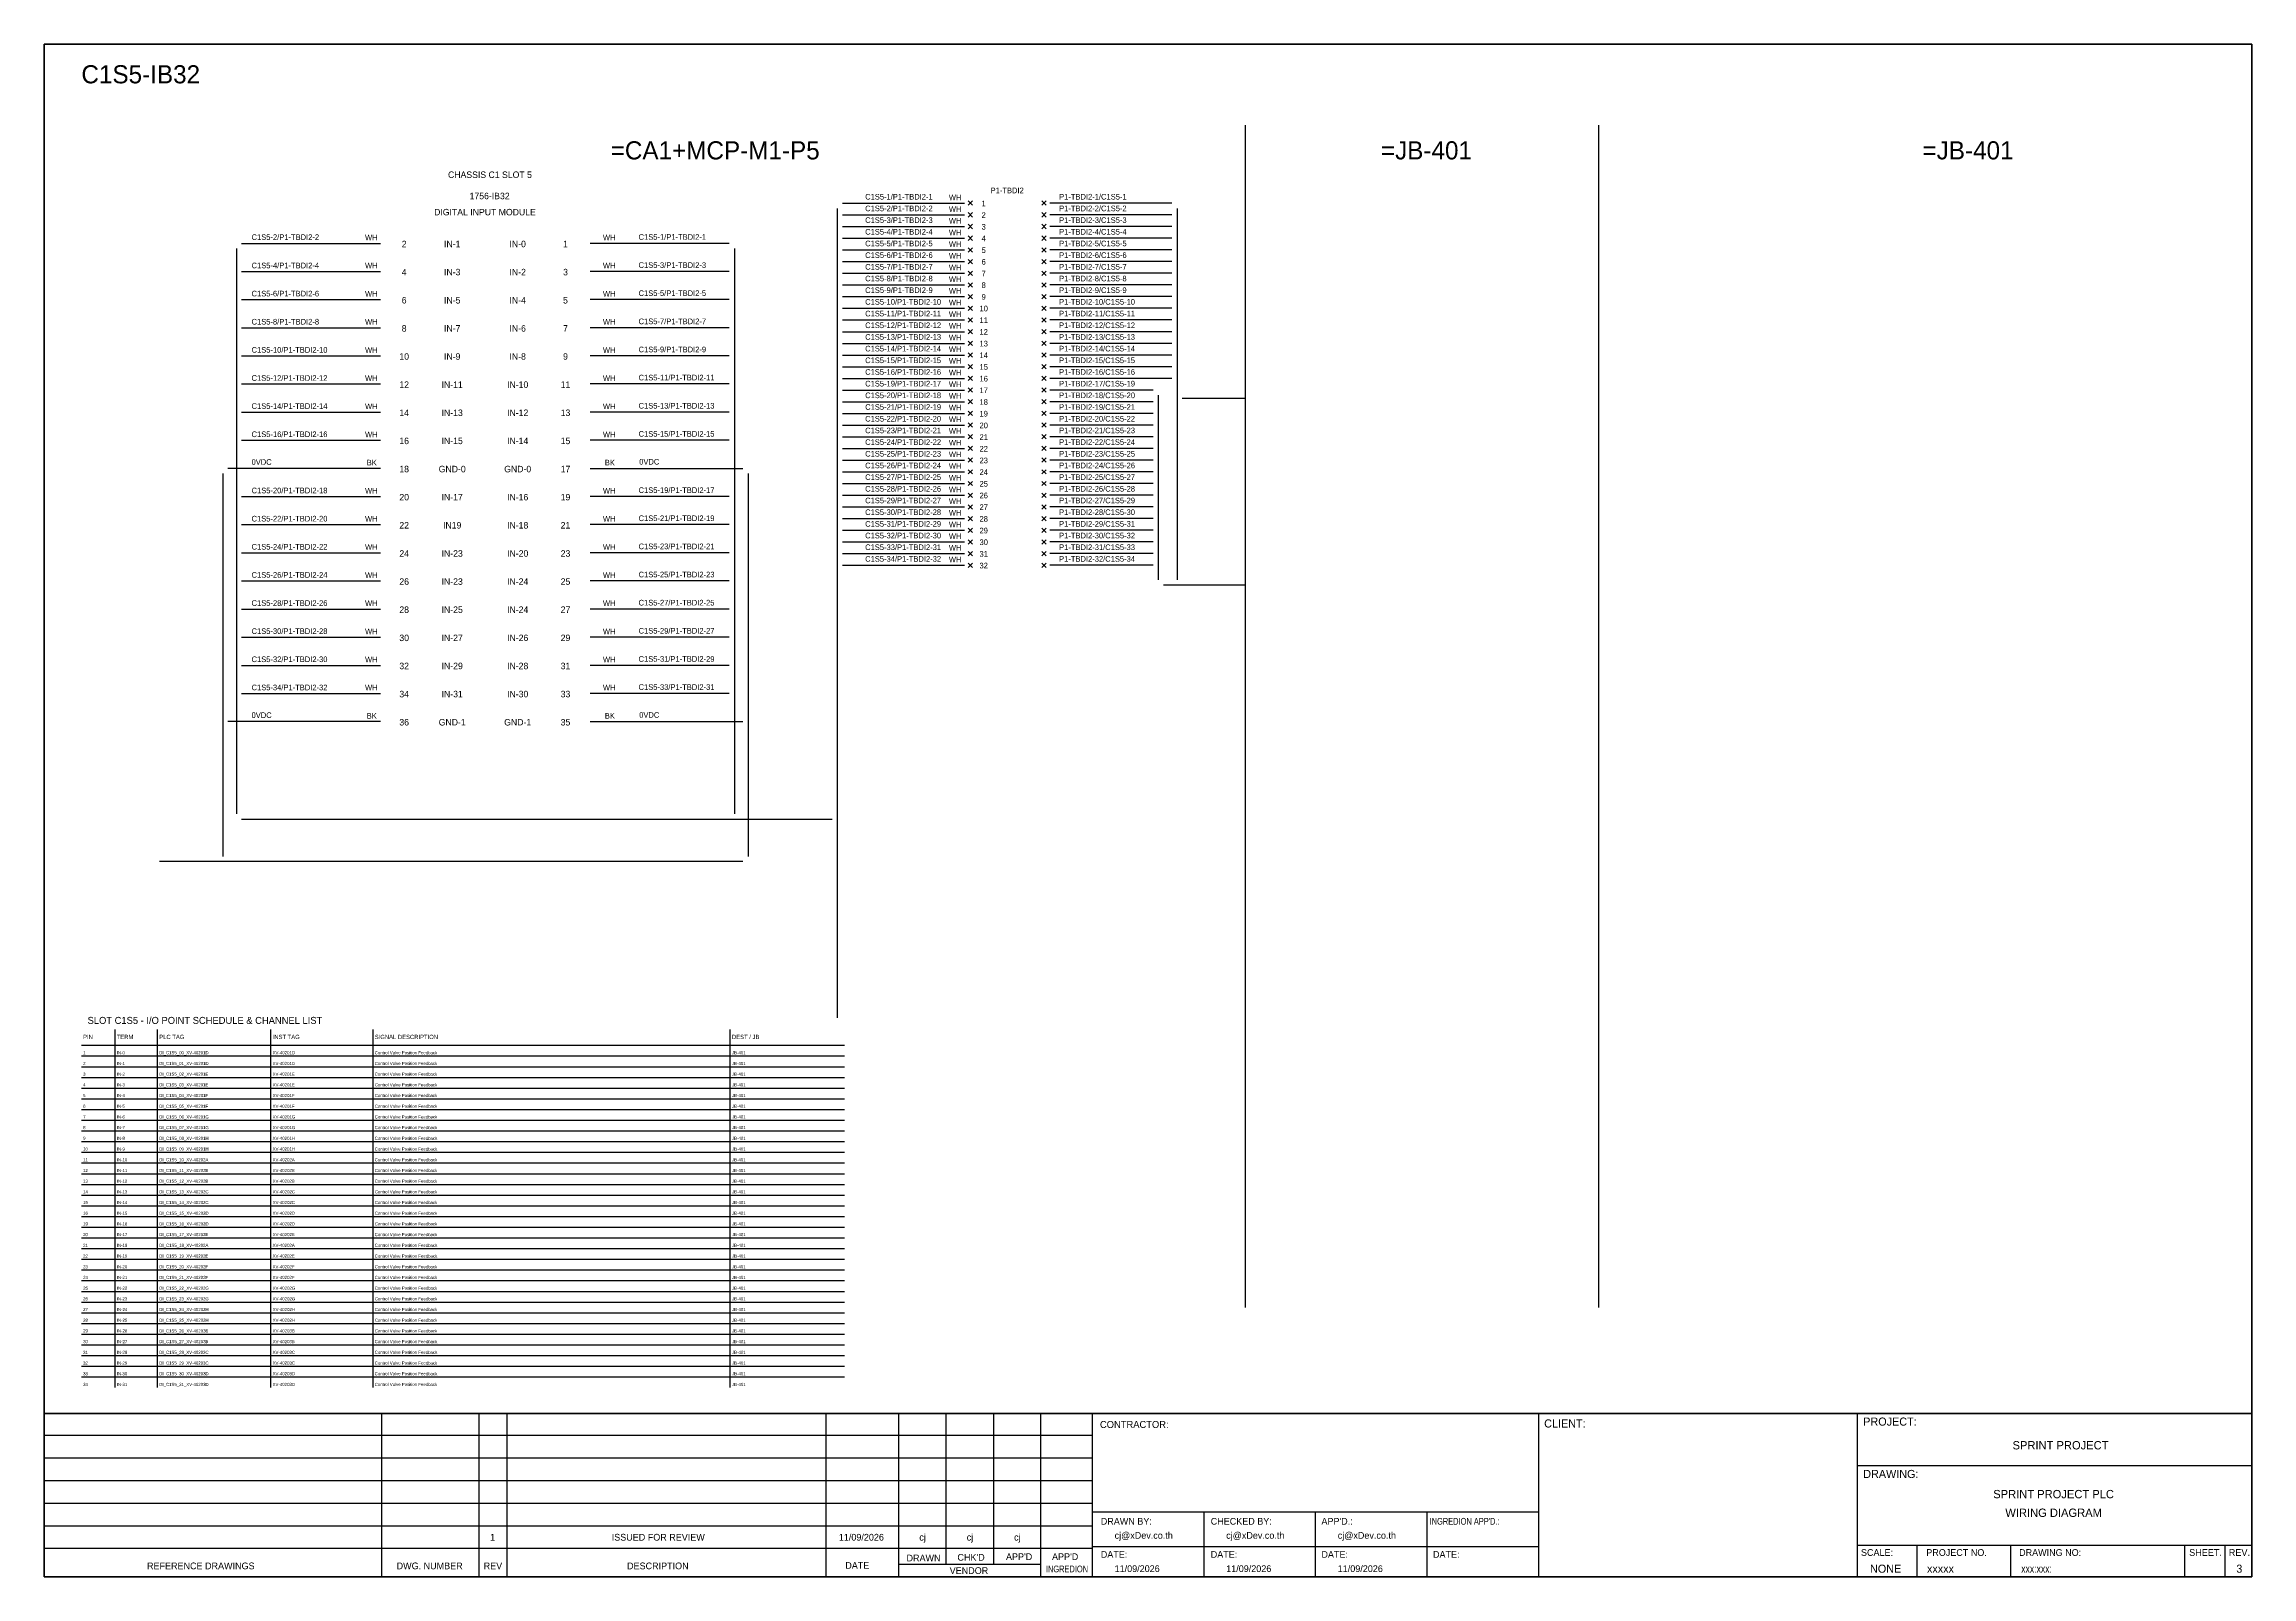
# Model space of a CAD drawing. Header units: metres. Extents: x 0 to 20667, y -39055 to 2704.
# Drawn here: x 12580 to 16473, y -3004 to -300 of the extents above; entities that cross this region are included whole.
import ezdxf
from ezdxf.enums import TextEntityAlignment as Align

# ---------------------------------------------------------------- set-up
doc = ezdxf.new("R2010")
doc.units = ezdxf.units.M

msp = doc.modelspace()

# ---------------------------------------------------------------- linework, layer by layer
at = {"color": 1, "ltscale": 25.4}
for p, q in [((14217.1, -576.7), (14209.5, -584.4)), ((14209.5, -576.7), (14217.1, -584.4)), ((14339.2, -576.7), (14346.9, -584.4)), ((14346.9, -576.7), (14339.2, -584.4)), ((14217.1, -597.3), (14209.5, -605)), ((14209.5, -597.3), (14217.1, -605)), ((14217.1, -617.9), (14209.5, -625.6)), ((14209.5, -617.9), (14217.1, -625.6)), ((14339.2, -597.3), (14346.9, -605)), ((14346.9, -597.3), (14339.2, -605)), ((14339.2, -617.9), (14346.9, -625.6)), ((14346.9, -617.9), (14339.2, -625.6)), ((14217.1, -638.5), (14209.5, -646.2)), ((14209.5, -638.5), (14217.1, -646.2)), ((14217.1, -659.1), (14209.5, -666.8)), ((14209.5, -659.1), (14217.1, -666.8)), ((14339.2, -638.5), (14346.9, -646.2)), ((14346.9, -638.5), (14339.2, -646.2)), ((14339.2, -659.1), (14346.9, -666.8)), ((14346.9, -659.1), (14339.2, -666.8)), ((14217.1, -679.7), (14209.5, -687.4)), ((14209.5, -679.7), (14217.1, -687.4)), ((14217.1, -700.4), (14209.5, -708)), ((14209.5, -700.4), (14217.1, -708)), ((14339.2, -679.7), (14346.9, -687.4)), ((14346.9, -679.7), (14339.2, -687.4)), ((14339.2, -700.4), (14346.9, -708)), ((14346.9, -700.4), (14339.2, -708)), ((14217.1, -721), (14209.5, -728.6)), ((14209.5, -721), (14217.1, -728.6)), ((14339.2, -721), (14346.9, -728.6)), ((14346.9, -721), (14339.2, -728.6)), ((14217.1, -741.6), (14209.5, -749.3)), ((14209.5, -741.6), (14217.1, -749.3)), ((14217.1, -762.2), (14209.5, -769.9)), ((14209.5, -762.2), (14217.1, -769.9)), ((14339.2, -741.6), (14346.9, -749.3)), ((14346.9, -741.6), (14339.2, -749.3)), ((14339.2, -762.2), (14346.9, -769.9)), ((14346.9, -762.2), (14339.2, -769.9)), ((14217.1, -782.8), (14209.5, -790.5)), ((14209.5, -782.8), (14217.1, -790.5)), ((14217.1, -803.4), (14209.5, -811.1)), ((14209.5, -803.4), (14217.1, -811.1)), ((14339.2, -782.8), (14346.9, -790.5)), ((14346.9, -782.8), (14339.2, -790.5)), ((14339.2, -803.4), (14346.9, -811.1)), ((14346.9, -803.4), (14339.2, -811.1)), ((14217.1, -824), (14209.5, -831.7)), ((14209.5, -824), (14217.1, -831.7)), ((14217.1, -844.6), (14209.5, -852.3)), ((14209.5, -844.6), (14217.1, -852.3)), ((14339.2, -824), (14346.9, -831.7)), ((14346.9, -824), (14339.2, -831.7)), ((14339.2, -844.6), (14346.9, -852.3)), ((14346.9, -844.6), (14339.2, -852.3)), ((14217.1, -865.3), (14209.5, -872.9)), ((14209.5, -865.3), (14217.1, -872.9)), ((14217.1, -885.9), (14209.5, -893.5)), ((14209.5, -885.9), (14217.1, -893.5)), ((14339.2, -865.3), (14346.9, -872.9)), ((14346.9, -865.3), (14339.2, -872.9)), ((14339.2, -885.9), (14346.9, -893.5)), ((14346.9, -885.9), (14339.2, -893.5)), ((14217.1, -906.5), (14209.5, -914.1)), ((14209.5, -906.5), (14217.1, -914.1)), ((14217.1, -927.1), (14209.5, -934.8)), ((14209.5, -927.1), (14217.1, -934.8)), ((14339.2, -906.5), (14346.9, -914.1)), ((14346.9, -906.5), (14339.2, -914.1)), ((14339.2, -927.1), (14346.9, -934.8)), ((14346.9, -927.1), (14339.2, -934.8)), ((14217.1, -947.7), (14209.5, -955.4)), ((14209.5, -947.7), (14217.1, -955.4)), ((14217.1, -968.3), (14209.5, -976)), ((14209.5, -968.3), (14217.1, -976)), ((14339.2, -947.7), (14346.9, -955.4)), ((14346.9, -947.7), (14339.2, -955.4)), ((14339.2, -968.3), (14346.9, -976)), ((14346.9, -968.3), (14339.2, -976)), ((14217.1, -988.9), (14209.5, -996.6)), ((14209.5, -988.9), (14217.1, -996.6)), ((14217.1, -1009.5), (14209.5, -1017.2)), ((14209.5, -1009.5), (14217.1, -1017.2)), ((14339.2, -988.9), (14346.9, -996.6)), ((14346.9, -988.9), (14339.2, -996.6)), ((14339.2, -1009.5), (14346.9, -1017.2)), ((14346.9, -1009.5), (14339.2, -1017.2)), ((14217.1, -1030.1), (14209.5, -1037.8)), ((14209.5, -1030.1), (14217.1, -1037.8)), ((14217.1, -1050.8), (14209.5, -1058.4)), ((14209.5, -1050.8), (14217.1, -1058.4)), ((14339.2, -1030.1), (14346.9, -1037.8)), ((14346.9, -1030.1), (14339.2, -1037.8)), ((14339.2, -1050.8), (14346.9, -1058.4)), ((14346.9, -1050.8), (14339.2, -1058.4)), ((14217.1, -1071.4), (14209.5, -1079)), ((14209.5, -1071.4), (14217.1, -1079)), ((14339.2, -1071.4), (14346.9, -1079)), ((14346.9, -1071.4), (14339.2, -1079)), ((14217.1, -1092), (14209.5, -1099.7)), ((14209.5, -1092), (14217.1, -1099.7)), ((14217.1, -1112.6), (14209.5, -1120.3)), ((14209.5, -1112.6), (14217.1, -1120.3)), ((14339.2, -1092), (14346.9, -1099.7)), ((14346.9, -1092), (14339.2, -1099.7)), ((14339.2, -1112.6), (14346.9, -1120.3)), ((14346.9, -1112.6), (14339.2, -1120.3)), ((14217.1, -1133.2), (14209.5, -1140.9)), ((14209.5, -1133.2), (14217.1, -1140.9)), ((14217.1, -1153.8), (14209.5, -1161.5)), ((14209.5, -1153.8), (14217.1, -1161.5)), ((14339.2, -1133.2), (14346.9, -1140.9)), ((14346.9, -1133.2), (14339.2, -1140.9)), ((14339.2, -1153.8), (14346.9, -1161.5)), ((14346.9, -1153.8), (14339.2, -1161.5)), ((14217.1, -1174.4), (14209.5, -1182.1)), ((14209.5, -1174.4), (14217.1, -1182.1)), ((14217.1, -1195), (14209.5, -1202.7)), ((14209.5, -1195), (14217.1, -1202.7)), ((14339.2, -1174.4), (14346.9, -1182.1)), ((14346.9, -1174.4), (14339.2, -1182.1)), ((14339.2, -1195), (14346.9, -1202.7)), ((14346.9, -1195), (14339.2, -1202.7)), ((14217.1, -1215.7), (14209.5, -1223.3)), ((14209.5, -1215.7), (14217.1, -1223.3)), ((14339.2, -1215.7), (14346.9, -1223.3)), ((14346.9, -1215.7), (14339.2, -1223.3))]:
    msp.add_line(p, q, dxfattribs=at)
at = {"color": 7}
for p, q in [((12704.9, -2670.4), (12704.9, -2038.3)), ((12779.9, -2670.4), (12779.9, -2038.3)), ((12979.9, -2670.4), (12979.9, -2038.3)), ((13159.9, -2670.4), (13159.9, -2038.3)), ((13789.9, -2670.4), (13789.9, -2038.3)), ((12645.6, -2066.3), (13991.4, -2066.3))]:
    msp.add_line(p, q, dxfattribs=at)
at = {"color": 8}
for p, q in [((12645.6, -2085.2), (13991.4, -2085.2)), ((12645.6, -2104.1), (13991.4, -2104.1)), ((12645.6, -2122.9), (13991.4, -2122.9)), ((12645.6, -2141.8), (13991.4, -2141.8)), ((12645.6, -2160.7), (13991.4, -2160.7)), ((12645.6, -2179.6), (13991.4, -2179.6)), ((12645.6, -2198.5), (13991.4, -2198.5)), ((12645.6, -2217.3), (13991.4, -2217.3)), ((12645.6, -2236.2), (13991.4, -2236.2)), ((12645.6, -2255.1), (13991.4, -2255.1)), ((12645.6, -2274), (13991.4, -2274)), ((12645.6, -2292.9), (13991.4, -2292.9)), ((12645.6, -2311.7), (13991.4, -2311.7)), ((12645.6, -2330.6), (13991.4, -2330.6)), ((12645.6, -2349.5), (13991.4, -2349.5)), ((12645.6, -2368.4), (13991.4, -2368.4)), ((12645.6, -2387.2), (13991.4, -2387.2)), ((12645.6, -2406.1), (13991.4, -2406.1)), ((12645.6, -2425), (13991.4, -2425)), ((12645.6, -2443.9), (13991.4, -2443.9)), ((12645.6, -2462.8), (13991.4, -2462.8)), ((12645.6, -2481.6), (13991.4, -2481.6)), ((12645.6, -2500.5), (13991.4, -2500.5)), ((12645.6, -2519.4), (13991.4, -2519.4)), ((12645.6, -2538.3), (13991.4, -2538.3)), ((12645.6, -2557.1), (13991.4, -2557.1)), ((12645.6, -2576), (13991.4, -2576)), ((12645.6, -2594.9), (13991.4, -2594.9)), ((12645.6, -2613.8), (13991.4, -2613.8)), ((12645.6, -2632.7), (13991.4, -2632.7)), ((12645.6, -2651.5), (13991.4, -2651.5))]:
    msp.add_line(p, q, dxfattribs=at)
at = {"color": 4}
for p, q in [((15882.2, -2948.1), (15882.2, -3004.2)), ((16047.5, -2948.1), (16047.5, -3004.2))]:
    msp.add_line(p, q, dxfattribs=at)
at = {"color": 4, "ltscale": 0.5}
for p, q in [((16354.6, -2948.1), (16354.6, -3004.2)), ((16354.6, -2948.1), (16354.6, -3004.2)), ((16425.8, -2948.1), (16425.8, -3004.2)), ((16425.8, -2948.1), (16425.8, -3004.2))]:
    msp.add_line(p, q, dxfattribs=at)
at = {"layer": 'GT_1', "color": 4}
for p, q in [((13175.3, -3004.2), (13175.3, -2716.1)), ((13347.2, -3004.2), (13347.2, -2716.1)), ((13396.3, -3004.2), (13396.3, -2716.1)), ((13959, -3004.2), (13959, -2716.1)), ((14087.3, -3004.2), (14087.3, -2716.1)), ((14170.9, -2982.4), (14170.9, -2716.1)), ((14254.4, -2982.4), (14254.4, -2716)), ((14337.7, -3004.2), (14337.7, -2716.1)), ((14428.7, -3004.2), (14428.7, -2716.1)), ((15215.7, -3004.2), (15215.7, -2716.1)), ((15778, -3004.2), (15778, -2716.1)), ((15778, -3004.2), (15778, -2716.1)), ((15778, -3004.2), (15778, -2716.1)), ((14428.7, -2754.9), (12579.9, -2754.9)), ((14428.7, -2794.7), (12579.9, -2794.7)), ((14428.7, -2834.6), (12579.9, -2834.6)), ((14428.7, -2874.6), (12579.9, -2874.6)), ((14428.7, -2914.5), (12579.9, -2914.5)), ((15215.7, -2889.9), (14428.7, -2889.9)), ((14625.5, -3004.2), (14625.5, -2889.9)), ((14822.2, -3004.2), (14822.2, -2889.9)), ((15019, -3004.2), (15019, -2889.9)), ((14428.6, -2954.4), (12579.9, -2954.4)), ((15215.7, -2951.3), (14428.7, -2951.3)), ((15778, -2948.1), (16473.2, -2948.1)), ((14337.7, -2982.4), (14087.3, -2982.4))]:
    msp.add_line(p, q, dxfattribs=at)
at = {"layer": 'HELPPOINT', "color": 4, "lineweight": 35}
for p, q in [((12579.9, -3004.2), (12579.9, -300)), ((12579.9, -300), (16473.2, -300)), ((12579.9, -3004.2), (12579.9, -300)), ((12579.9, -300), (16473.2, -300)), ((16473.2, -300), (16473.2, -3004.2)), ((16473.2, -300), (16473.2, -3004.2)), ((16473.2, -3004.2), (12579.9, -3004.2)), ((16473.2, -3004.2), (12579.9, -3004.2))]:
    msp.add_line(p, q, dxfattribs=at)
at = {"layer": 'HELPPOINT', "color": 4}
for p, q in [((15778, -2807.6), (16473.2, -2807.6)), ((15778, -2807.6), (16473.2, -2807.6)), ((15778, -2948.1), (16473.2, -2948.1))]:
    msp.add_line(p, q, dxfattribs=at)
at = {"layer": 'IE-WIRE', "color": 4, "ltscale": 25.4}
for p, q in [((13987.6, -580.5), (14203, -580.5)), ((14568.7, -580.5), (14353.3, -580.5)), ((13978.5, -589.7), (13978.5, -2018.1)), ((13987.6, -601.1), (14203, -601.1)), ((13987.6, -621.7), (14203, -621.7)), ((14568.7, -601.1), (14353.3, -601.1)), ((14568.7, -621.7), (14353.3, -621.7)), ((14577.8, -589.7), (14577.8, -1245.2)), ((12918.9, -660.6), (12918.9, -1658.1)), ((12928.1, -651.5), (13173.3, -651.5)), ((13788.1, -651.5), (13542.8, -651.5)), ((13797.2, -660.6), (13797.2, -1658.1)), ((13987.6, -642.4), (14203, -642.4)), ((14568.7, -642.4), (14353.3, -642.4)), ((13987.6, -663), (14203, -663)), ((13987.6, -683.6), (14203, -683.6)), ((14568.7, -663), (14353.3, -663)), ((14568.7, -683.6), (14353.3, -683.6)), ((12928.1, -701.1), (13173.3, -701.1)), ((13788.1, -701.1), (13542.8, -701.1)), ((13987.6, -704.2), (14203, -704.2)), ((13987.6, -724.8), (14203, -724.8)), ((14568.7, -704.2), (14353.3, -704.2)), ((14568.7, -724.8), (14353.3, -724.8)), ((12928.1, -750.7), (13173.3, -750.7)), ((13788.1, -750.7), (13542.8, -750.7)), ((13987.6, -745.4), (14203, -745.4)), ((13987.6, -766), (14203, -766)), ((14568.7, -745.4), (14353.3, -745.4)), ((14568.7, -766), (14353.3, -766)), ((12928.1, -800.4), (13173.3, -800.4)), ((13788.1, -800.4), (13542.8, -800.4)), ((13987.6, -786.6), (14203, -786.6)), ((13987.6, -807.3), (14203, -807.3)), ((14568.7, -786.6), (14353.3, -786.6)), ((14568.7, -807.3), (14353.3, -807.3)), ((12928.1, -850), (13173.3, -850)), ((13788.1, -850), (13542.8, -850)), ((13987.6, -827.9), (14203, -827.9)), ((13987.6, -848.5), (14203, -848.5)), ((14568.7, -827.9), (14353.3, -827.9)), ((14568.7, -848.5), (14353.3, -848.5)), ((13987.6, -869.1), (14203, -869.1)), ((13987.6, -889.7), (14203, -889.7)), ((14568.7, -869.1), (14353.3, -869.1)), ((14568.7, -889.7), (14353.3, -889.7)), ((12928.1, -899.6), (13173.3, -899.6)), ((13788.1, -899.6), (13542.8, -899.6)), ((13987.6, -910.3), (14203, -910.3)), ((13987.6, -930.9), (14203, -930.9)), ((14535.6, -910.3), (14353.3, -910.3)), ((14535.6, -930.9), (14353.3, -930.9)), ((14544.7, -919.5), (14544.7, -1245.2)), ((12928.1, -949.3), (13173.3, -949.3)), ((13788.1, -949.3), (13542.8, -949.3)), ((13987.6, -951.5), (14203, -951.5)), ((13987.6, -972.1), (14203, -972.1)), ((14535.6, -951.5), (14353.3, -951.5)), ((14535.6, -972.1), (14353.3, -972.1)), ((12928.1, -998.9), (13173.3, -998.9)), ((13788.1, -998.9), (13542.8, -998.9)), ((13987.6, -992.8), (14203, -992.8)), ((14535.6, -992.8), (14353.3, -992.8)), ((13987.6, -1013.4), (14203, -1013.4)), ((13987.6, -1034), (14203, -1034)), ((14535.6, -1013.4), (14353.3, -1013.4)), ((14535.6, -1034), (14353.3, -1034)), ((13987.6, -1054.6), (14203, -1054.6)), ((13987.6, -1075.2), (14203, -1075.2)), ((14535.6, -1054.6), (14353.3, -1054.6)), ((14535.6, -1075.2), (14353.3, -1075.2)), ((12928.1, -1098.2), (13173.3, -1098.2)), ((13788.1, -1098.2), (13542.8, -1098.2)), ((13987.6, -1095.8), (14203, -1095.8)), ((13987.6, -1116.4), (14203, -1116.4)), ((14535.6, -1095.8), (14353.3, -1095.8)), ((14535.6, -1116.4), (14353.3, -1116.4)), ((12928.1, -1147.8), (13173.3, -1147.8)), ((13788.1, -1147.8), (13542.8, -1147.8)), ((13987.6, -1137), (14203, -1137)), ((13987.6, -1157.7), (14203, -1157.7)), ((14535.6, -1137), (14353.3, -1137)), ((14535.6, -1157.7), (14353.3, -1157.7)), ((12928.1, -1197.4), (13173.3, -1197.4)), ((13788.1, -1197.4), (13542.8, -1197.4)), ((13987.6, -1178.3), (14203, -1178.3)), ((13987.6, -1198.9), (14203, -1198.9)), ((14535.6, -1178.3), (14353.3, -1178.3)), ((14535.6, -1198.9), (14353.3, -1198.9)), ((13987.6, -1219.5), (14203, -1219.5)), ((14535.6, -1219.5), (14353.3, -1219.5)), ((12928.1, -1247.1), (13173.3, -1247.1)), ((13788.1, -1247.1), (13542.8, -1247.1)), ((12928.1, -1296.7), (13173.3, -1296.7)), ((13788.1, -1296.7), (13542.8, -1296.7)), ((12928.1, -1346.3), (13173.3, -1346.3)), ((13788.1, -1346.3), (13542.8, -1346.3)), ((12928.1, -1396), (13173.3, -1396)), ((13788.1, -1396), (13542.8, -1396)), ((12928.1, -1445.6), (13173.3, -1445.6)), ((13788.1, -1445.6), (13542.8, -1445.6))]:
    msp.add_line(p, q, dxfattribs=at)
at = {"layer": 'IE-WIRE', "color": 4}
for p, q in [((14586.8, -924.4), (14698.1, -924.4)), ((14553.7, -1254.1), (14698.1, -1254.1)), ((12928, -1667.2), (13969.3, -1667.2))]:
    msp.add_line(p, q, dxfattribs=at)
at = {"layer": 'IE-WIRE', "color": 7, "ltscale": 25.4}
for p, q in [((13173.3, -1048.5), (12903.9, -1048.5)), ((13542.8, -1048.5), (13812.2, -1048.5)), ((12894.8, -1057.7), (12894.8, -1733.3)), ((13821.3, -1057.7), (13821.3, -1733.3)), ((13173.3, -1495.2), (12903.9, -1495.2)), ((13542.8, -1495.2), (13812.2, -1495.2)), ((13812.3, -1742.2), (12783.3, -1742.2))]:
    msp.add_line(p, q, dxfattribs=at)
at = {"layer": 'MEMBER', "color": 4, "lineweight": 35}
msp.add_line((12579.9, -2716.1), (16473.2, -2716.1), dxfattribs=at)
msp.add_line((12579.9, -2716.1), (16473.2, -2716.1), dxfattribs=at)
at = {"layer": 'MEMBER', "color": 4}
for p, q in [((15778, -2807.6), (16473.2, -2807.6)), ((15778, -2807.6), (16473.2, -2807.6)), ((15778, -2948.1), (16473.2, -2948.1)), ((15778, -2948.1), (16473.2, -2948.1))]:
    msp.add_line(p, q, dxfattribs=at)
at = {"layer": 'x01001-FrameArea'}
for p, q in [((14698.1, -442.7), (14698.1, -2529.2)), ((15321.2, -442.7), (15321.2, -2529.2))]:
    msp.add_line(p, q, dxfattribs=at)

# ---------------------------------------------------------------- texts
at = {"color": 2}
msp.add_text('C1S5-IB32', height=32, dxfattribs=at).set_placement((12645.6, -369.2))
for s, height, p in [('=CA1+MCP-M1-P5', 32, (13763.3, -487.4)), ('=JB-401', 32, (15017.6, -487.4)), ('=JB-401', 32, (15972.7, -487.4)), ('CHASSIS C1 SLOT 5', 11.441, (13366.1, -530.4)), ('1756-IB32', 11.44, (13365.5, -567.9)), ('DIGITAL INPUT MODULE', 11.441, (13357.3, -596.4)), ('2', 11.4, (13214.8, -652.6)), ('IN-1', 11.44, (13299.5, -652.6)), ('IN-0', 11.44, (13415, -652.6)), ('1', 11.4, (13499.3, -652.6)), ('4', 11.4, (13214.8, -702.2)), ('IN-3', 11.44, (13299.5, -702.2)), ('IN-2', 11.44, (13415, -702.2)), ('3', 11.4, (13499.3, -702.2)), ('6', 11.4, (13214.8, -751.9)), ('IN-5', 11.44, (13299.5, -751.9)), ('IN-4', 11.44, (13415, -751.9)), ('5', 11.4, (13499.3, -751.9)), ('8', 11.4, (13214.8, -801.5)), ('IN-7', 11.44, (13299.5, -801.5)), ('IN-6', 11.44, (13415, -801.5)), ('7', 11.4, (13499.3, -801.5)), ('10', 11.44, (13214.8, -851.1)), ('IN-9', 11.44, (13299.5, -851.1)), ('IN-8', 11.44, (13415, -851.1)), ('9', 11.4, (13499.3, -851.1)), ('12', 11.44, (13214.8, -900.8)), ('IN-11', 11.44, (13299.5, -900.8)), ('IN-10', 11.44, (13415, -900.8)), ('11', 11.44, (13499.3, -900.8)), ('14', 11.44, (13214.8, -950.4)), ('IN-13', 11.44, (13299.5, -950.4)), ('IN-12', 11.44, (13415, -950.4)), ('13', 11.44, (13499.3, -950.4)), ('16', 11.44, (13214.8, -1000)), ('IN-15', 11.44, (13299.5, -1000)), ('IN-14', 11.44, (13415, -1000)), ('15', 11.44, (13499.3, -1000)), ('18', 11.44, (13214.8, -1049.7)), ('GND-0', 11.44, (13299.5, -1049.7)), ('GND-0', 11.44, (13415, -1049.7)), ('17', 11.44, (13499.3, -1049.7)), ('20', 11.44, (13214.8, -1099.3)), ('IN-17', 11.44, (13299.5, -1099.3)), ('IN-16', 11.44, (13415, -1099.3)), ('19', 11.44, (13499.3, -1099.3)), ('22', 11.44, (13214.8, -1148.9)), ('IN19', 11.44, (13299.5, -1148.9)), ('IN-18', 11.44, (13415, -1148.9)), ('21', 11.44, (13499.3, -1148.9)), ('24', 11.44, (13214.8, -1198.6)), ('IN-23', 11.44, (13299.5, -1198.6)), ('IN-20', 11.44, (13415, -1198.6)), ('23', 11.44, (13499.3, -1198.6)), ('26', 11.44, (13214.8, -1248.2)), ('IN-23', 11.44, (13299.5, -1248.2)), ('IN-24', 11.44, (13415, -1248.2)), ('25', 11.44, (13499.3, -1248.2)), ('28', 11.44, (13214.8, -1297.8)), ('IN-25', 11.44, (13299.5, -1297.8)), ('IN-24', 11.44, (13415, -1297.8)), ('27', 11.44, (13499.3, -1297.8)), ('30', 11.44, (13214.8, -1347.5)), ('IN-27', 11.44, (13299.5, -1347.5)), ('IN-26', 11.44, (13415, -1347.5)), ('29', 11.44, (13499.3, -1347.5)), ('32', 11.44, (13214.8, -1397.1)), ('IN-29', 11.44, (13299.5, -1397.1)), ('IN-28', 11.44, (13415, -1397.1)), ('31', 11.44, (13499.3, -1397.1)), ('34', 11.44, (13214.8, -1446.7)), ('IN-31', 11.44, (13299.5, -1446.7)), ('IN-30', 11.44, (13415, -1446.7)), ('33', 11.44, (13499.3, -1446.7)), ('36', 11.44, (13214.8, -1496.4)), ('GND-1', 11.44, (13299.5, -1496.4)), ('GND-1', 11.44, (13415, -1496.4)), ('35', 11.44, (13499.3, -1496.4))]:
    msp.add_text(s, height=height, dxfattribs=at).set_placement(p, align=Align.MIDDLE_CENTER)
at = {"color": 4}
for s, height, p in [('C1S5-1/P1-TBDI2-1', 9.949, (14027.8, -574.2)), ('WH', 9.95, (14175.4, -575.3)), ('P1-TBDI2-1/C1S5-1', 9.949, (14369.8, -574.2)), ('C1S5-2/P1-TBDI2-2', 9.949, (14027.8, -594.8)), ('C1S5-3/P1-TBDI2-3', 9.949, (14027.8, -615.5)), ('WH', 9.95, (14175.4, -595.9)), ('WH', 9.95, (14175.4, -616.5)), ('P1-TBDI2-2/C1S5-2', 9.949, (14369.8, -594.8)), ('P1-TBDI2-3/C1S5-3', 9.949, (14369.8, -615.5)), ('C1S5-2/P1-TBDI2-2', 9.949, (12945.7, -645.5)), ('WH', 9.95, (13145.8, -646.2)), ('WH', 9.95, (13565.3, -646.2)), ('C1S5-1/P1-TBDI2-1', 9.949, (13628.2, -645.2)), ('C1S5-4/P1-TBDI2-4', 9.949, (14027.8, -636.1)), ('C1S5-5/P1-TBDI2-5', 9.949, (14027.8, -656.7)), ('WH', 9.95, (14175.4, -637.1)), ('WH', 9.95, (14175.4, -657.7)), ('P1-TBDI2-4/C1S5-4', 9.949, (14369.8, -636.1)), ('P1-TBDI2-5/C1S5-5', 9.949, (14369.8, -656.7)), ('C1S5-4/P1-TBDI2-4', 9.949, (12945.7, -695.5)), ('WH', 9.95, (13145.8, -695.8)), ('WH', 9.95, (13565.3, -695.8)), ('C1S5-3/P1-TBDI2-3', 9.949, (13628.2, -694.8)), ('C1S5-6/P1-TBDI2-6', 9.949, (14027.8, -677.3)), ('C1S5-7/P1-TBDI2-7', 9.949, (14027.8, -697.9)), ('WH', 9.95, (14175.4, -678.3)), ('WH', 9.95, (14175.4, -698.9)), ('P1-TBDI2-6/C1S5-6', 9.949, (14369.8, -677.3)), ('P1-TBDI2-7/C1S5-7', 9.949, (14369.8, -697.9)), ('C1S5-6/P1-TBDI2-6', 9.949, (12945.7, -745.1)), ('WH', 9.95, (13145.8, -745.5)), ('WH', 9.95, (13565.3, -745.5)), ('C1S5-5/P1-TBDI2-5', 9.949, (13628.2, -744.4)), ('C1S5-8/P1-TBDI2-8', 9.949, (14027.8, -718.5)), ('C1S5-9/P1-TBDI2-9', 9.949, (14027.8, -739.1)), ('WH', 9.95, (14175.4, -719.6)), ('WH', 9.95, (14175.4, -740.2)), ('P1-TBDI2-8/C1S5-8', 9.949, (14369.8, -718.5)), ('P1-TBDI2-9/C1S5-9', 9.949, (14369.8, -739.1)), ('C1S5-10/P1-TBDI2-10', 9.949, (14027.8, -759.7)), ('C1S5-11/P1-TBDI2-11', 9.949, (14027.8, -780.4)), ('WH', 9.95, (14175.4, -760.8)), ('WH', 9.95, (14175.4, -781.4)), ('P1-TBDI2-10/C1S5-10', 9.949, (14369.8, -759.7)), ('P1-TBDI2-11/C1S5-11', 9.949, (14369.8, -780.4)), ('C1S5-8/P1-TBDI2-8', 9.949, (12945.7, -794.7)), ('WH', 9.95, (13145.8, -795.1)), ('WH', 9.95, (13565.3, -795.1)), ('C1S5-7/P1-TBDI2-7', 9.949, (13628.2, -794.1)), ('C1S5-12/P1-TBDI2-12', 9.949, (14027.8, -801)), ('C1S5-13/P1-TBDI2-13', 9.949, (14027.8, -821.6)), ('WH', 9.95, (14175.4, -802)), ('WH', 9.95, (14175.4, -822.6)), ('P1-TBDI2-12/C1S5-12', 9.949, (14369.8, -801)), ('P1-TBDI2-13/C1S5-13', 9.949, (14369.8, -821.6)), ('C1S5-10/P1-TBDI2-10', 9.949, (12945.7, -844.4)), ('WH', 9.95, (13145.8, -844.7)), ('WH', 9.95, (13565.3, -844.7)), ('C1S5-9/P1-TBDI2-9', 9.949, (13628.2, -843.7)), ('C1S5-14/P1-TBDI2-14', 9.949, (14027.8, -842.2)), ('C1S5-15/P1-TBDI2-15', 9.949, (14027.8, -862.8)), ('WH', 9.95, (14175.4, -843.2)), ('WH', 9.95, (14175.4, -863.8)), ('P1-TBDI2-14/C1S5-14', 9.949, (14369.8, -842.2)), ('P1-TBDI2-15/C1S5-15', 9.949, (14369.8, -862.8)), ('C1S5-12/P1-TBDI2-12', 9.949, (12945.7, -894)), ('WH', 9.95, (13145.8, -894.4)), ('WH', 9.95, (13565.3, -894.4)), ('C1S5-11/P1-TBDI2-11', 9.949, (13628.2, -893.3)), ('C1S5-16/P1-TBDI2-16', 9.949, (14027.8, -883.4)), ('C1S5-19/P1-TBDI2-17', 9.949, (14027.8, -904)), ('WH', 9.95, (14175.4, -884.4)), ('WH', 9.95, (14175.4, -905.1)), ('P1-TBDI2-16/C1S5-16', 9.949, (14369.8, -883.4)), ('P1-TBDI2-17/C1S5-19', 9.949, (14369.8, -904)), ('C1S5-14/P1-TBDI2-14', 9.949, (12945.7, -943.6)), ('WH', 9.95, (13145.8, -944)), ('WH', 9.95, (13565.3, -944)), ('C1S5-13/P1-TBDI2-13', 9.949, (13628.2, -943)), ('C1S5-20/P1-TBDI2-18', 9.949, (14027.8, -924.6)), ('WH', 9.95, (14175.4, -925.7)), ('P1-TBDI2-18/C1S5-20', 9.949, (14369.8, -924.6)), ('C1S5-21/P1-TBDI2-19', 9.949, (14027.8, -945.2)), ('C1S5-22/P1-TBDI2-20', 9.949, (14027.8, -965.9)), ('WH', 9.95, (14175.4, -946.3)), ('WH', 9.95, (14175.4, -966.9)), ('P1-TBDI2-19/C1S5-21', 9.949, (14369.8, -945.2)), ('P1-TBDI2-20/C1S5-22', 9.949, (14369.8, -965.9)), ('C1S5-16/P1-TBDI2-16', 9.949, (12945.7, -993.3)), ('WH', 9.95, (13145.8, -993.6)), ('WH', 9.95, (13565.3, -993.6)), ('C1S5-15/P1-TBDI2-15', 9.949, (13628.2, -992.6)), ('C1S5-23/P1-TBDI2-21', 9.949, (14027.8, -986.5)), ('C1S5-24/P1-TBDI2-22', 9.949, (14027.8, -1007.1)), ('WH', 9.95, (14175.4, -987.5)), ('WH', 9.95, (14175.4, -1008.1)), ('P1-TBDI2-21/C1S5-23', 9.949, (14369.8, -986.5)), ('P1-TBDI2-22/C1S5-24', 9.949, (14369.8, -1007.1)), ('C1S5-25/P1-TBDI2-23', 9.949, (14027.8, -1027.7)), ('C1S5-26/P1-TBDI2-24', 9.949, (14027.8, -1048.3)), ('WH', 9.95, (14175.4, -1028.7)), ('WH', 9.95, (14175.4, -1049.3)), ('P1-TBDI2-23/C1S5-25', 9.949, (14369.8, -1027.7)), ('P1-TBDI2-24/C1S5-26', 9.949, (14369.8, -1048.3)), ('C1S5-20/P1-TBDI2-18', 9.949, (12945.7, -1092.5)), ('WH', 9.95, (13145.8, -1092.9)), ('WH', 9.95, (13565.3, -1092.9)), ('C1S5-19/P1-TBDI2-17', 9.949, (13628.2, -1091.9)), ('C1S5-27/P1-TBDI2-25', 9.949, (14027.8, -1068.9)), ('C1S5-28/P1-TBDI2-26', 9.949, (14027.8, -1089.5)), ('WH', 9.95, (14175.4, -1070)), ('WH', 9.95, (14175.4, -1090.6)), ('P1-TBDI2-25/C1S5-27', 9.949, (14369.8, -1068.9)), ('P1-TBDI2-26/C1S5-28', 9.949, (14369.8, -1089.5)), ('C1S5-29/P1-TBDI2-27', 9.949, (14027.8, -1110.1)), ('C1S5-30/P1-TBDI2-28', 9.949, (14027.8, -1130.8)), ('WH', 9.95, (14175.4, -1111.2)), ('WH', 9.95, (14175.4, -1131.8)), ('P1-TBDI2-27/C1S5-29', 9.949, (14369.8, -1110.1)), ('P1-TBDI2-28/C1S5-30', 9.949, (14369.8, -1130.8)), ('C1S5-22/P1-TBDI2-20', 9.949, (12945.7, -1142.2)), ('WH', 9.95, (13145.8, -1142.5)), ('WH', 9.95, (13565.3, -1142.5)), ('C1S5-21/P1-TBDI2-19', 9.949, (13628.2, -1141.5)), ('C1S5-31/P1-TBDI2-29', 9.949, (14027.8, -1151.4)), ('C1S5-32/P1-TBDI2-30', 9.949, (14027.8, -1172)), ('WH', 9.95, (14175.4, -1152.4)), ('WH', 9.95, (14175.4, -1173)), ('P1-TBDI2-29/C1S5-31', 9.949, (14369.8, -1151.4)), ('P1-TBDI2-30/C1S5-32', 9.949, (14369.8, -1172)), ('C1S5-24/P1-TBDI2-22', 9.949, (12945.7, -1191.8)), ('WH', 9.95, (13145.8, -1192.2)), ('WH', 9.95, (13565.3, -1192.2)), ('C1S5-23/P1-TBDI2-21', 9.949, (13628.2, -1191.1)), ('C1S5-33/P1-TBDI2-31', 9.949, (14027.8, -1192.6)), ('C1S5-34/P1-TBDI2-32', 9.949, (14027.8, -1213.2)), ('WH', 9.95, (14175.4, -1193.6)), ('WH', 9.95, (14175.4, -1214.2)), ('P1-TBDI2-31/C1S5-33', 9.949, (14369.8, -1192.6)), ('P1-TBDI2-32/C1S5-34', 9.949, (14369.8, -1213.2)), ('C1S5-26/P1-TBDI2-24', 9.949, (12945.7, -1241.4)), ('WH', 9.95, (13145.8, -1241.8)), ('WH', 9.95, (13565.3, -1241.8)), ('C1S5-25/P1-TBDI2-23', 9.949, (13628.2, -1240.8)), ('C1S5-28/P1-TBDI2-26', 9.949, (12945.7, -1291.1)), ('WH', 9.95, (13145.8, -1291.4)), ('WH', 9.95, (13565.3, -1291.4)), ('C1S5-27/P1-TBDI2-25', 9.949, (13628.2, -1290.4)), ('C1S5-30/P1-TBDI2-28', 9.949, (12945.7, -1340.7)), ('WH', 9.95, (13145.8, -1341.1)), ('WH', 9.95, (13565.3, -1341.1)), ('C1S5-29/P1-TBDI2-27', 9.949, (13628.2, -1340)), ('C1S5-32/P1-TBDI2-30', 9.949, (12945.7, -1390.3)), ('WH', 9.95, (13145.8, -1390.7)), ('WH', 9.95, (13565.3, -1390.7)), ('C1S5-31/P1-TBDI2-29', 9.949, (13628.2, -1389.7)), ('C1S5-34/P1-TBDI2-32', 9.949, (12945.7, -1440)), ('WH', 9.95, (13145.8, -1440.3)), ('WH', 9.95, (13565.3, -1440.3)), ('C1S5-33/P1-TBDI2-31', 9.949, (13628.2, -1439.3))]:
    msp.add_text(s, height=height, dxfattribs=at).set_placement(p)
msp.add_text('P1-TBDI2', height=9.95, dxfattribs=at).set_placement((14278.2, -558.1), align=Align.MIDDLE_CENTER)
at = {"color": 7}
for s, height, p in [('0VDC', 9.95, (12945.7, -1042.2)), ('BK', 9.95, (13148.8, -1043.3)), ('BK', 9.95, (13568.7, -1043.3)), ('0VDC', 9.95, (13629.3, -1041.8)), ('0VDC', 9.95, (12945.7, -1488.9)), ('0VDC', 9.95, (13629.3, -1488.5)), ('BK', 9.95, (13148.8, -1490)), ('BK', 9.95, (13568.7, -1490)), ('2', 5.5, (12648.6, -2101.1)), ('1', 5.5, (12648.6, -2082.2)), ('IN-0', 5.5, (12707.9, -2082.2)), ('IN-1', 5.5, (12707.9, -2101.1)), ('DI_C1S5_00_XV-40201D', 5.5, (12782.9, -2082.2)), ('DI_C1S5_01_XV-40201D', 5.5, (12782.9, -2101.1)), ('XV-40201D', 5.5, (12982.9, -2082.2)), ('XV-40201D', 5.5, (12982.9, -2101.1)), ('Control Valve Position Feedback', 5.5, (13162.9, -2082.2)), ('Control Valve Position Feedback', 5.5, (13162.9, -2101.1)), ('JB-401', 5.5, (13792.9, -2082.2)), ('JB-401', 5.5, (13792.9, -2101.1)), ('4', 5.5, (12648.6, -2138.8)), ('3', 5.5, (12648.6, -2119.9)), ('IN-2', 5.5, (12707.9, -2119.9)), ('IN-3', 5.5, (12707.9, -2138.8)), ('DI_C1S5_02_XV-40201E', 5.5, (12782.9, -2119.9)), ('DI_C1S5_03_XV-40201E', 5.5, (12782.9, -2138.8)), ('XV-40201E', 5.5, (12982.9, -2119.9)), ('XV-40201E', 5.5, (12982.9, -2138.8)), ('Control Valve Position Feedback', 5.5, (13162.9, -2119.9)), ('Control Valve Position Feedback', 5.5, (13162.9, -2138.8)), ('JB-401', 5.5, (13792.9, -2119.9)), ('JB-401', 5.5, (13792.9, -2138.8)), ('5', 5.5, (12648.6, -2157.7)), ('6', 5.5, (12648.6, -2176.6)), ('IN-4', 5.5, (12707.9, -2157.7)), ('IN-5', 5.5, (12707.9, -2176.6)), ('DI_C1S5_04_XV-40201F', 5.5, (12782.9, -2157.7)), ('DI_C1S5_05_XV-40201F', 5.5, (12782.9, -2176.6)), ('XV-40201F', 5.5, (12982.9, -2157.7)), ('XV-40201F', 5.5, (12982.9, -2176.6)), ('Control Valve Position Feedback', 5.5, (13162.9, -2157.7)), ('Control Valve Position Feedback', 5.5, (13162.9, -2176.6)), ('JB-401', 5.5, (13792.9, -2157.7)), ('JB-401', 5.5, (13792.9, -2176.6)), ('8', 5.5, (12648.6, -2214.3)), ('7', 5.5, (12648.6, -2195.5)), ('IN-6', 5.5, (12707.9, -2195.5)), ('IN-7', 5.5, (12707.9, -2214.3)), ('DI_C1S5_06_XV-40201G', 5.5, (12782.9, -2195.5)), ('DI_C1S5_07_XV-40201G', 5.5, (12782.9, -2214.3)), ('XV-40201G', 5.5, (12982.9, -2195.5)), ('XV-40201G', 5.5, (12982.9, -2214.3)), ('Control Valve Position Feedback', 5.5, (13162.9, -2195.5)), ('Control Valve Position Feedback', 5.5, (13162.9, -2214.3)), ('JB-401', 5.5, (13792.9, -2195.5)), ('JB-401', 5.5, (13792.9, -2214.3)), ('9', 5.5, (12648.6, -2233.2)), ('10', 5.5, (12648.6, -2252.1)), ('IN-8', 5.5, (12707.9, -2233.2)), ('IN-9', 5.5, (12707.9, -2252.1)), ('DI_C1S5_08_XV-40201H', 5.5, (12782.9, -2233.2)), ('DI_C1S5_09_XV-40201H', 5.5, (12782.9, -2252.1)), ('XV-40201H', 5.5, (12982.9, -2233.2)), ('XV-40201H', 5.5, (12982.9, -2252.1)), ('Control Valve Position Feedback', 5.5, (13162.9, -2233.2)), ('Control Valve Position Feedback', 5.5, (13162.9, -2252.1)), ('JB-401', 5.5, (13792.9, -2233.2)), ('JB-401', 5.5, (13792.9, -2252.1)), ('11', 5.5, (12648.6, -2271)), ('12', 5.5, (12648.6, -2289.9)), ('IN-10', 5.5, (12707.9, -2271)), ('IN-11', 5.5, (12707.9, -2289.9)), ('DI_C1S5_10_XV-40202A', 5.5, (12782.9, -2271)), ('DI_C1S5_11_XV-40202B', 5.5, (12782.9, -2289.9)), ('XV-40202A', 5.5, (12982.9, -2271)), ('XV-40202B', 5.5, (12982.9, -2289.9)), ('Control Valve Position Feedback', 5.5, (13162.9, -2271)), ('Control Valve Position Feedback', 5.5, (13162.9, -2289.9)), ('JB-401', 5.5, (13792.9, -2271)), ('JB-401', 5.5, (13792.9, -2289.9)), ('13', 5.5, (12648.6, -2308.7)), ('14', 5.5, (12648.6, -2327.6)), ('IN-12', 5.5, (12707.9, -2308.7)), ('IN-13', 5.5, (12707.9, -2327.6)), ('DI_C1S5_12_XV-40202B', 5.5, (12782.9, -2308.7)), ('DI_C1S5_13_XV-40202C', 5.5, (12782.9, -2327.6)), ('XV-40202B', 5.5, (12982.9, -2308.7)), ('XV-40202C', 5.5, (12982.9, -2327.6)), ('Control Valve Position Feedback', 5.5, (13162.9, -2308.7)), ('Control Valve Position Feedback', 5.5, (13162.9, -2327.6)), ('JB-401', 5.5, (13792.9, -2308.7)), ('JB-401', 5.5, (13792.9, -2327.6)), ('15', 5.5, (12648.6, -2346.5)), ('16', 5.5, (12648.6, -2365.4)), ('IN-14', 5.5, (12707.9, -2346.5)), ('IN-15', 5.5, (12707.9, -2365.4)), ('DI_C1S5_14_XV-40202C', 5.5, (12782.9, -2346.5)), ('DI_C1S5_15_XV-40202D', 5.5, (12782.9, -2365.4)), ('XV-40202C', 5.5, (12982.9, -2346.5)), ('XV-40202D', 5.5, (12982.9, -2365.4)), ('Control Valve Position Feedback', 5.5, (13162.9, -2346.5)), ('Control Valve Position Feedback', 5.5, (13162.9, -2365.4)), ('JB-401', 5.5, (13792.9, -2346.5)), ('JB-401', 5.5, (13792.9, -2365.4)), ('20', 5.5, (12648.6, -2403.1)), ('19', 5.5, (12648.6, -2384.2)), ('IN-16', 5.5, (12707.9, -2384.2)), ('IN-17', 5.5, (12707.9, -2403.1)), ('DI_C1S5_16_XV-40202D', 5.5, (12782.9, -2384.2)), ('DI_C1S5_17_XV-40202E', 5.5, (12782.9, -2403.1)), ('XV-40202D', 5.5, (12982.9, -2384.2)), ('XV-40202E', 5.5, (12982.9, -2403.1)), ('Control Valve Position Feedback', 5.5, (13162.9, -2384.2)), ('Control Valve Position Feedback', 5.5, (13162.9, -2403.1)), ('JB-401', 5.5, (13792.9, -2384.2)), ('JB-401', 5.5, (13792.9, -2403.1)), ('21', 5.5, (12648.6, -2422)), ('22', 5.5, (12648.6, -2440.9)), ('IN-18', 5.5, (12707.9, -2422)), ('IN-19', 5.5, (12707.9, -2440.9)), ('DI_C1S5_18_XV-40202A', 5.5, (12782.9, -2422)), ('DI_C1S5_19_XV-40202E', 5.5, (12782.9, -2440.9)), ('XV-40202A', 5.5, (12982.9, -2422)), ('XV-40202E', 5.5, (12982.9, -2440.9)), ('Control Valve Position Feedback', 5.5, (13162.9, -2422)), ('Control Valve Position Feedback', 5.5, (13162.9, -2440.9)), ('JB-401', 5.5, (13792.9, -2422)), ('JB-401', 5.5, (13792.9, -2440.9)), ('23', 5.5, (12648.6, -2459.8)), ('24', 5.5, (12648.6, -2478.6)), ('IN-20', 5.5, (12707.9, -2459.8)), ('IN-21', 5.5, (12707.9, -2478.6)), ('DI_C1S5_20_XV-40202F', 5.5, (12782.9, -2459.8)), ('DI_C1S5_21_XV-40202F', 5.5, (12782.9, -2478.6)), ('XV-40202F', 5.5, (12982.9, -2459.8)), ('XV-40202F', 5.5, (12982.9, -2478.6)), ('Control Valve Position Feedback', 5.5, (13162.9, -2459.8)), ('Control Valve Position Feedback', 5.5, (13162.9, -2478.6)), ('JB-401', 5.5, (13792.9, -2459.8)), ('JB-401', 5.5, (13792.9, -2478.6)), ('25', 5.5, (12648.6, -2497.5)), ('26', 5.5, (12648.6, -2516.4)), ('27', 5.5, (12648.6, -2535.3)), ('IN-22', 5.5, (12707.9, -2497.5)), ('IN-23', 5.5, (12707.9, -2516.4)), ('IN-24', 5.5, (12707.9, -2535.3)), ('DI_C1S5_22_XV-40202G', 5.5, (12782.9, -2497.5)), ('DI_C1S5_23_XV-40202G', 5.5, (12782.9, -2516.4)), ('DI_C1S5_24_XV-40202H', 5.5, (12782.9, -2535.3)), ('XV-40202G', 5.5, (12982.9, -2497.5)), ('XV-40202G', 5.5, (12982.9, -2516.4)), ('XV-40202H', 5.5, (12982.9, -2535.3)), ('Control Valve Position Feedback', 5.5, (13162.9, -2497.5)), ('Control Valve Position Feedback', 5.5, (13162.9, -2516.4)), ('Control Valve Position Feedback', 5.5, (13162.9, -2535.3)), ('JB-401', 5.5, (13792.9, -2497.5)), ('JB-401', 5.5, (13792.9, -2516.4)), ('JB-401', 5.5, (13792.9, -2535.3)), ('28', 5.5, (12648.6, -2554.1)), ('29', 5.5, (12648.6, -2573)), ('IN-25', 5.5, (12707.9, -2554.1)), ('IN-26', 5.5, (12707.9, -2573)), ('DI_C1S5_25_XV-40202H', 5.5, (12782.9, -2554.1)), ('DI_C1S5_26_XV-40203B', 5.5, (12782.9, -2573)), ('XV-40202H', 5.5, (12982.9, -2554.1)), ('XV-40203B', 5.5, (12982.9, -2573)), ('Control Valve Position Feedback', 5.5, (13162.9, -2554.1)), ('Control Valve Position Feedback', 5.5, (13162.9, -2573)), ('JB-401', 5.5, (13792.9, -2554.1)), ('JB-401', 5.5, (13792.9, -2573)), ('30', 5.5, (12648.6, -2591.9)), ('31', 5.5, (12648.6, -2610.8)), ('IN-27', 5.5, (12707.9, -2591.9)), ('IN-28', 5.5, (12707.9, -2610.8)), ('DI_C1S5_27_XV-40203B', 5.5, (12782.9, -2591.9)), ('DI_C1S5_28_XV-40203C', 5.5, (12782.9, -2610.8)), ('XV-40203B', 5.5, (12982.9, -2591.9)), ('XV-40203C', 5.5, (12982.9, -2610.8)), ('Control Valve Position Feedback', 5.5, (13162.9, -2591.9)), ('Control Valve Position Feedback', 5.5, (13162.9, -2610.8)), ('JB-401', 5.5, (13792.9, -2591.9)), ('JB-401', 5.5, (13792.9, -2610.8)), ('32', 5.5, (12648.6, -2629.7)), ('33', 5.5, (12648.6, -2648.5)), ('IN-29', 5.5, (12707.9, -2629.7)), ('IN-30', 5.5, (12707.9, -2648.5)), ('DI_C1S5_29_XV-40203C', 5.5, (12782.9, -2629.7)), ('DI_C1S5_30_XV-40203D', 5.5, (12782.9, -2648.5)), ('XV-40203C', 5.5, (12982.9, -2629.7)), ('XV-40203D', 5.5, (12982.9, -2648.5)), ('Control Valve Position Feedback', 5.5, (13162.9, -2629.7)), ('Control Valve Position Feedback', 5.5, (13162.9, -2648.5)), ('JB-401', 5.5, (13792.9, -2629.7)), ('JB-401', 5.5, (13792.9, -2648.5)), ('34', 5.5, (12648.6, -2667.4)), ('IN-31', 5.5, (12707.9, -2667.4)), ('DI_C1S5_31_XV-40203D', 5.5, (12782.9, -2667.4)), ('XV-40203D', 5.5, (12982.9, -2667.4)), ('Control Valve Position Feedback', 5.5, (13162.9, -2667.4)), ('JB-401', 5.5, (13792.9, -2667.4))]:
    msp.add_text(s, height=height, dxfattribs=at).set_placement(p)
at = {"color": 3}
for s, p in [('PIN', (12648.6, -2055.3)), ('TERM', (12707.9, -2055.3)), ('PLC TAG', (12782.9, -2055.3)), ('INST TAG', (12982.9, -2055.3)), ('SIGNAL DESCRIPTION', (13162.9, -2055.3)), ('DEST / JB', (13792.9, -2055.3))]:
    msp.add_text(s, height=7.5, dxfattribs=at).set_placement(p)
at = {"color": 4, "ltscale": 100}
for s, p in [('SPRINT PROJECT', (16135.8, -2772)), ('SPRINT PROJECT PLC', (16123.6, -2858.2)), ('WIRING DIAGRAM', (16123.6, -2891.1))]:
    msp.add_text(s, height=14.693, dxfattribs=at).set_placement(p, align=Align.MIDDLE_CENTER)
at = {"layer": 'GT_1', "color": 4}
for s, p in [('PROJECT:', (15787.9, -2737.4)), ('CLIENT:', (15225.2, -2740.7)), ('DRAWING:', (15787.9, -2829.8))]:
    msp.add_text(s, height=14.25, dxfattribs=at).set_placement(p)
at = {"layer": 'MEMBER', "color": 4, "ltscale": 0.8}
for s, height, p in [('SLOT C1S5 - I/O POINT SCHEDULE & CHANNEL LIST', 12.35, (12656.5, -2028.6)), ('CONTRACTOR:', 12.35, (14441.8, -2741.5)), ('DRAWN BY:', 11.88, (14443.3, -2912.1)), ('CHECKED BY:', 11.875, (14637.2, -2912.1)), ("APP'D.:", 11.88, (14832.4, -2912.1)), ('DATE:', 11.88, (14443.3, -2970.6)), ('cj@xDev.co.th', 11.875, (14467.7, -2937)), ('DATE:', 11.88, (14637.2, -2970.6)), ('cj@xDev.co.th', 11.875, (14664.5, -2937)), ('DATE:', 11.88, (14832.4, -2970.6)), ('cj@xDev.co.th', 11.875, (14861.2, -2937)), ('DATE:', 11.88, (15029.2, -2970.6)), ('SCALE:', 11.88, (15783.9, -2967.2)), ('PROJECT NO.', 11.875, (15899.1, -2967.2)), ('DRAWING NO:', 11.875, (16062.8, -2967.2)), ('SHEET.', 12, (16362.6, -2967.2)), ('REV.', 12, (16432.5, -2967.2)), ('REFERENCE DRAWINGS', 11.875, (12761.3, -2990.8)), ('DWG. NUMBER', 11.875, (13201.5, -2990.8)), ('REV', 11.88, (13355, -2990.8)), ('DESCRIPTION', 11.875, (13607.9, -2990.8)), ('DATE', 11.88, (13992.7, -2990)), ('DRAWN', 11.88, (14100.7, -2976.9)), ('VENDOR', 11.88, (14176.8, -2999.1)), ("CHK'D", 11.88, (14190.5, -2975.7)), ("APP'D", 11.88, (14276.1, -2974.6)), ("APP'D", 11.88, (14357.3, -2974.6)), ('11/09/2026', 11.88, (14467.7, -2995.7)), ('11/09/2026', 11.88, (14664.5, -2995.7)), ('11/09/2026', 11.88, (14861.2, -2995.7)), ('NONE', 14.23, (15799.9, -2996.9)), ('xxxxx', 14.23, (15900.3, -2996.9))]:
    msp.add_text(s, height=height, dxfattribs=at).set_placement(p)
at = {"layer": 'MEMBER', "color": 4, "ltscale": 0.8, "width": 0.8}
for s, height, p in [("INGREDION APP'D.:", 11.875, (15023.2, -2912.1)), ('INGREDION', 11.88, (14346.5, -2996.2)), ('xxx:xxx:', 14.23, (16066.5, -2996.9))]:
    msp.add_text(s, height=height, dxfattribs=at).set_placement(p)
at = {"layer": 'MEMBER', "color": 4, "ltscale": 0.8}
for s, height, p in [('1', 11.9, (13370.8, -2934.3)), ('ISSUED FOR REVIEW', 11.875, (13662.9, -2934.3)), ('11/09/2026', 11.88, (14021.1, -2934.3)), ('cj', 11.88, (14129, -2934.3)), ('cj', 11.88, (14212.6, -2934.3)), ('cj', 11.88, (14296.1, -2934.3))]:
    msp.add_text(s, height=height, dxfattribs=at).set_placement(p, align=Align.MIDDLE_CENTER)
msp.add_text('3', height=14.2, dxfattribs=at).set_placement((16451.1, -2996.9), align=Align.CENTER)
at = {"layer": 'power', "color": 7}
for s, p in [('1', (14236.8, -581)), ('3', (14236.8, -622.3)), ('2', (14236.8, -601.6)), ('4', (14236.8, -642.9)), ('5', (14236.8, -663.5)), ('6', (14236.8, -684.1)), ('7', (14236.8, -704.7)), ('8', (14236.8, -725.3)), ('10', (14236.8, -766.5)), ('9', (14236.8, -745.9)), ('11', (14236.8, -787.2)), ('12', (14236.8, -807.8)), ('13', (14236.8, -828.4)), ('14', (14236.8, -849)), ('15', (14236.8, -869.6)), ('16', (14236.8, -890.2)), ('17', (14236.8, -910.8)), ('18', (14236.8, -931.4)), ('20', (14236.8, -972.7)), ('19', (14236.8, -952)), ('21', (14236.8, -993.3)), ('22', (14236.8, -1013.9)), ('23', (14236.8, -1034.5)), ('24', (14236.8, -1055.1)), ('25', (14236.8, -1075.7)), ('26', (14236.8, -1096.3)), ('27', (14236.8, -1116.9)), ('28', (14236.8, -1137.6)), ('29', (14236.8, -1158.2)), ('30', (14236.8, -1178.8)), ('31', (14236.8, -1199.4)), ('32', (14236.8, -1220))]:
    msp.add_text(s, height=9.97, dxfattribs=at).set_placement(p, align=Align.MIDDLE_CENTER)

doc.saveas('drawing.dxf')
